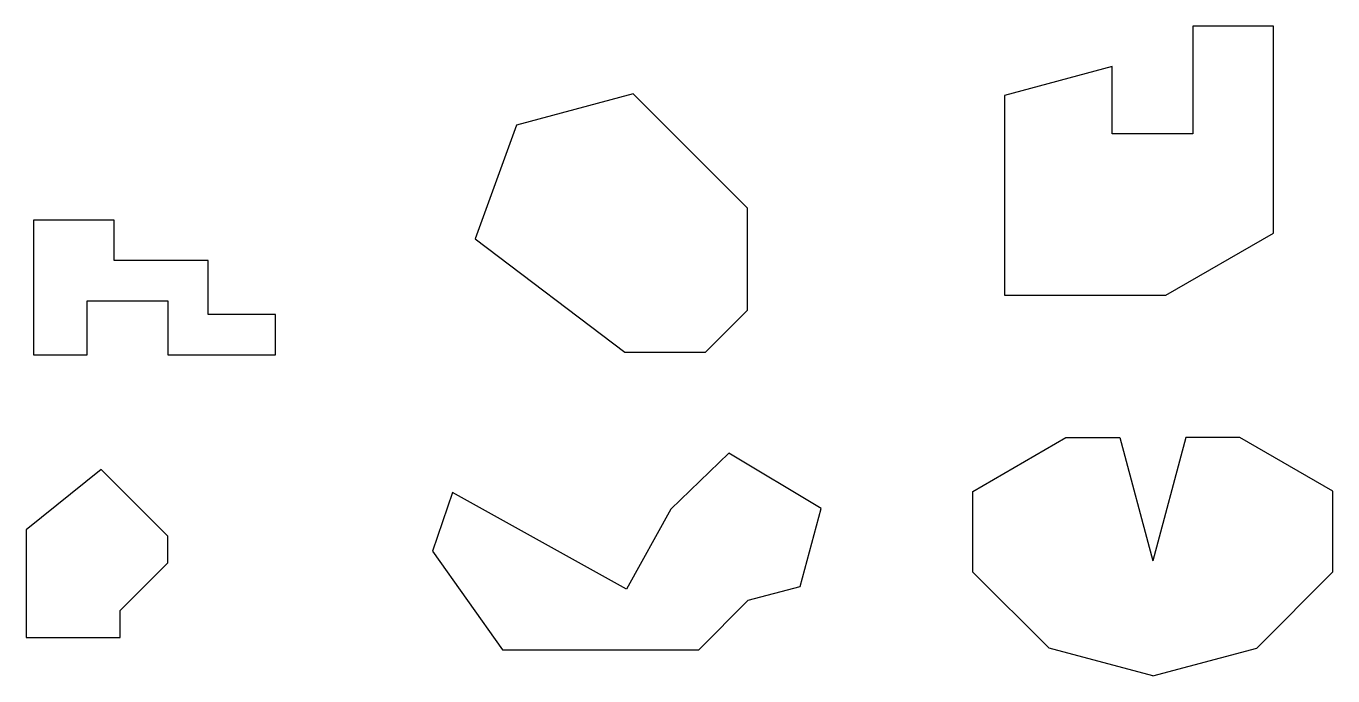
# Model space of a CAD drawing. Header units: millimetres. Extents: x 236 to 722, y -14 to 228.
import ezdxf

# ---------------------------------------------------------------- set-up
doc = ezdxf.new("R2010")
doc.units = ezdxf.units.MM

msp = doc.modelspace()

# ---------------------------------------------------------------- linework, layer by layer
for p, q in [((700.14, 227.8), (670.14, 227.8)), ((670.14, 227.8), (670.14, 187.8)), ((700.14, 150.8), (700.14, 227.8)), ((640.14, 212.8), (600.06, 202.06)), ((640.14, 187.8), (640.14, 212.8)), ((462.08, 202.59), (418.62, 190.94)), ((504.51, 160.16), (462.08, 202.59)), ((600.06, 202.06), (600.14, 127.71)), ((418.62, 190.94), (403.23, 148.66)), ((670.14, 187.8), (640.14, 187.8)), ((269.04, 155.59), (239.04, 155.59)), ((239.04, 155.59), (239.04, 105.59)), ((269.04, 140.59), (269.04, 155.59)), ((504.51, 122.16), (504.51, 160.16)), ((660.14, 127.71), (700.14, 150.8)), ((403.23, 148.66), (458.95, 106.61)), ((304.04, 140.59), (269.04, 140.59)), ((304.04, 120.59), (304.04, 140.59)), ((600.14, 127.71), (660.14, 127.71)), ((259.04, 105.59), (259.04, 125.59)), ((259.04, 125.59), (289.04, 125.59)), ((289.04, 125.59), (289.04, 105.59)), ((488.95, 106.61), (504.51, 122.16)), ((329.04, 120.59), (304.04, 120.59)), ((329.04, 105.59), (329.04, 120.59)), ((239.04, 105.59), (259.04, 105.59)), ((289.04, 105.59), (329.04, 105.59)), ((458.95, 106.61), (488.95, 106.61)), ((588.35, 54.78), (622.98, 74.79)), ((622.98, 74.79), (642.98, 74.8)), ((642.98, 74.8), (655.29, 28.95)), ((667.58, 74.81), (655.29, 28.95)), ((687.58, 74.81), (667.58, 74.81)), ((722.22, 54.81), (687.58, 74.81)), ((497.63, 69.02), (476.05, 48.18)), ((531.91, 48.42), (497.63, 69.02)), ((264.22, 62.92), (236.29, 40.49)), ((288.97, 38.17), (264.22, 62.92)), ((394.84, 54.32), (387.35, 32.57)), ((459.56, 18.44), (394.84, 54.32)), ((588.36, 24.78), (588.35, 54.78)), ((722.22, 24.81), (722.22, 54.81)), ((476.05, 48.18), (459.56, 18.44)), ((524.15, 19.44), (531.91, 48.42)), ((236.29, 40.49), (236.29, 0.49)), ((288.97, 28.17), (288.97, 38.17)), ((387.35, 32.57), (413.45, -4.12)), ((271.29, 10.49), (288.97, 28.17)), ((616.66, -3.49), (588.36, 24.78)), ((693.93, -3.48), (722.22, 24.81)), ((504.83, 14.26), (524.15, 19.44)), ((271.29, 0.49), (271.29, 10.49)), ((486.45, -4.12), (504.83, 14.26)), ((236.29, 0.49), (271.29, 0.49)), ((413.45, -4.12), (486.45, -4.12)), ((655.3, -13.83), (616.66, -3.49)), ((655.3, -13.83), (693.93, -3.48))]:
    msp.add_line(p, q)

doc.saveas('drawing.dxf')
